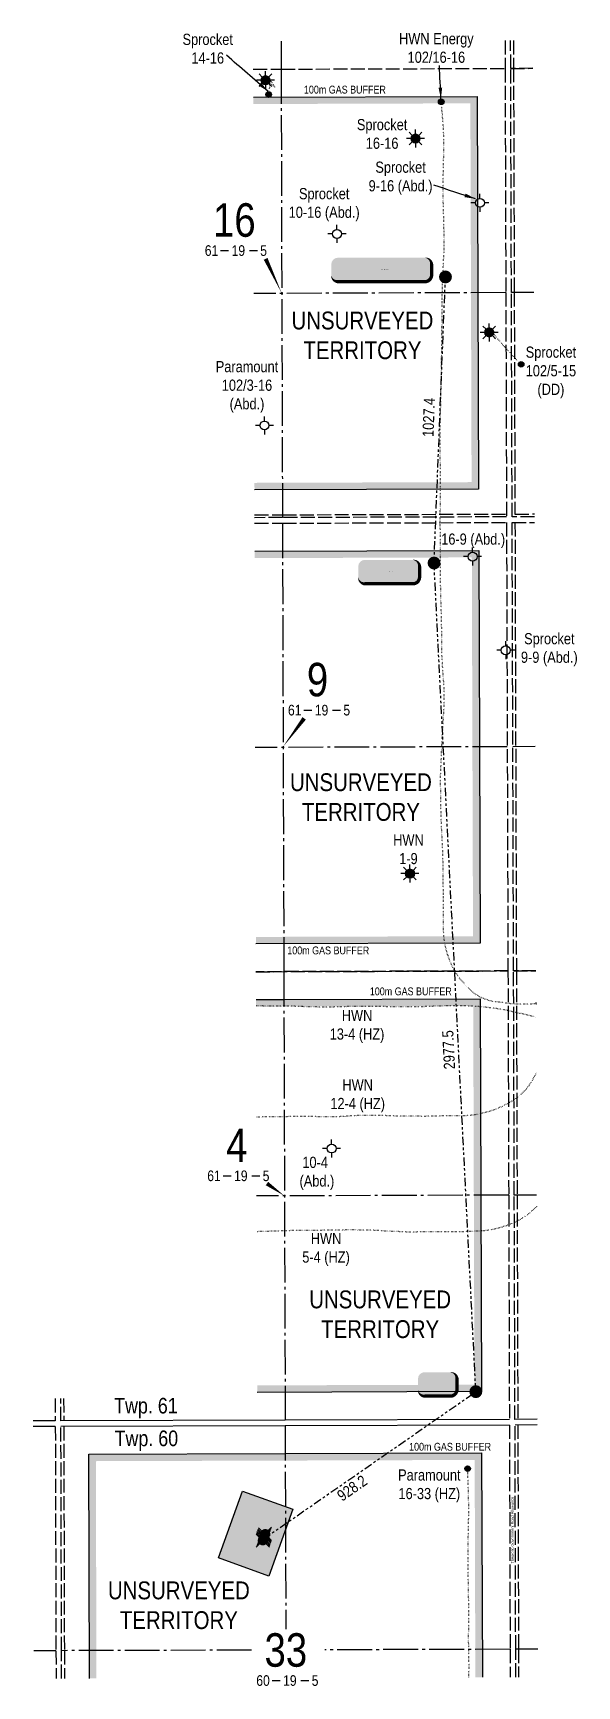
# Model space of a CAD drawing. Extents: x 498152 to 532124, y 6001603 to 6015154.
# Drawn here: x 525147 to 527098, y 6001603 to 6007532 of the extents above; entities that cross this region are included whole.
import ezdxf
from ezdxf.enums import TextEntityAlignment as Align

# ---------------------------------------------------------------- set-up
doc = ezdxf.new("R2018")
doc.units = 0
doc.header["$LTSCALE"] = 5
doc.header["$PDSIZE"] = 0.5
for name, pattern in [('foc-DOT', [1, 0.2, -0.8]), ('foc-DRILLPATH', [14.75, 6, -1.75, 1.75, -1.75, 1.75, -1.75]), ('foc-QUARTERLINE', [33, 25, -3, 2, -3]), ('foc-UNSURVEYED', [12.5, 10, -2.5])]:
    doc.linetypes.add(name, pattern=pattern)
for name, color, linetype in [('10', 1, 'Continuous'), ('9', 3, 'Continuous'), ('ABADATA-DRILL', 8, 'foc-DOT'), ('ABADATA-DRILL-T', 8, 'Continuous'), ('AS-TARGET-GAS', 182, 'Continuous'), ('AS-TARGET-GAS-H', 181, 'Continuous'), ('CG-NOTES', 7, 'Continuous'), ('D-TXT', 6, 'Continuous'), ('DRILL-T', 8, 'Continuous'), ('L-BD', 7, 'Continuous'), ('L-BD1', 253, 'Continuous'), ('L-MON', 1, 'Continuous'), ('L-ROAD-T', 7, 'Continuous'), ('L-SEC', 7, 'Continuous'), ('L-SECLBL', 7, 'Continuous'), ('L-SECQ', 8, 'foc-QUARTERLINE'), ('L-UNS-T', 3, 'Continuous'), ('L-USEC', 7, 'foc-UNSURVEYED'), ('locations_e80bf27b-a3a9-4', 7, 'Continuous'), ('P-PDRILLPATH', 12, 'foc-DRILLPATH'), ('P-PROPOSED', 10, 'Continuous'), ('P-PROPOSED-H', 21, 'Continuous')]:
    doc.layers.add(name, color=color, linetype=linetype)
doc.styles.add('80CG', font='ARIALN.TTF', dxfattribs={"height": 10})
doc.styles.add('80L', font='ARIALN.TTF', dxfattribs={"height": 10})
doc.styles.add('SIMPLEX', font='ARIALN.TTF')
doc.styles.get("Standard").update_dxf_attribs({"font": 'ARIALN.TTF'})
doc.dimstyles.new('Compass 5 000', dxfattribs={"dimscale": 5, "dimtxt": 9, "dimasz": 2, "dimexe": 0.2, "dimexo": 0.0625, "dimgap": 0.5, "dimtad": 0, "dimtih": 1, "dimtoh": 1, "dimzin": 0, "dimdsep": 46, "dimtxsty": '80CG', "dimcen": 0.1, "dimse1": 1, "dimse2": 1, "dimclrd": 256, "dimclrt": 256, "dimaunit": 1, "dimadec": 4, "dimazin": 0, "dimtfac": 0.06, "dimtofl": 0, "dimtmove": 0, "dimatfit": 1, "dimfxl": 0.2, "dimtolj": 1, "dimtzin": 0, "dimlwd": -1, "dimarcsym": 0})

# ---------------------------------------------------------------- blocks, each defined once
blk = doc.blocks.new('L-SECLBL')
at = {"layer": '9', "color": 7}
for p, q in [((-5.1, -27.8), (-12.3, -27.8)), ((20.7, -27.8), (13.5, -27.8))]:
    blk.add_line(p, q, dxfattribs=at)
at = {"layer": '10', "color": 2, "style": 'SIMPLEX'}
blk.add_attdef('SEC', text='', height=30, dxfattribs=at).set_placement((0, 0), align=Align.MIDDLE)
at = {"layer": '10', "color": 5, "style": '80L'}
blk.add_attdef('TWP', text='', height=9.5, dxfattribs=at).set_placement((-14.4, -27.4), align=Align.MIDDLE_RIGHT)
blk.add_attdef('RGE', text='', height=9.5, dxfattribs=at).set_placement((3.6, -27.4), align=Align.MIDDLE_CENTER)
blk.add_attdef('MER', text='', height=9.5, dxfattribs=at).set_placement((23.2, -27.4), align=Align.MIDDLE_LEFT)
blk = doc.blocks.new('LABEL_ROAD_THEORETIC')
at = {"layer": 'L-ROAD-T', "style": '80L'}
blk.add_text('Theoretic Government Road Allowance', height=10, dxfattribs=at).set_placement((0, 0), align=Align.MIDDLE_CENTER)
blk = doc.blocks.new('GAS')
h = blk.add_hatch(color=255)
h.dxf.hatch_style = 1
edge = h.paths.add_edge_path()
edge.add_arc((0, 0), 0.9, 0, 360)
for p, q in [((-0.81, 0), (-1.62, 0)), ((-0.57, 0.57), (-1.14, 1.14)), ((0, 0.81), (0, 1.62)), ((0.57, 0.57), (1.14, 1.14)), ((1.62, 0), (0.81, 0)), ((-0.57, -0.57), (-1.14, -1.14)), ((0, -0.81), (0, -1.62)), ((1.14, -1.14), (0.57, -0.57))]:
    blk.add_line(p, q)
blk.add_circle((0, 0), 0.8)
blk = doc.blocks.new('plbh')
at = {"layer": 'L-MON'}
h = blk.add_hatch(color=255, dxfattribs=at)
h.dxf.hatch_style = 1
edge = h.paths.add_edge_path()
edge.add_arc((0, 0), 1.16, 0, 360)
h = blk.add_hatch(color=256, dxfattribs=at)
h.dxf.hatch_style = 1
h.paths.add_polyline_path([(-0.96, 0, 1), (0.96, 0, 1)])
h.paths.add_polyline_path([(0.91, 0, -1), (-0.91, 0, -1)], flags=16)
h.paths.add_polyline_path([(0.45, 0, -1), (-0.45, 0, -1)], flags=0)
h = blk.add_hatch(color=256, dxfattribs=at)
h.dxf.hatch_style = 1
h.paths.add_polyline_path([(-0.45, 0, 1), (0.45, 0, 1)])
h.paths.add_polyline_path([(0.4, 0, -1), (-0.4, 0, -1)], flags=16)
at = {"layer": 'L-MON', "color": 240}
for radius in [0.96, 0.91, 0.45, 0.4]:
    blk.add_circle((0, 0), radius, dxfattribs=at)
blk = doc.blocks.new('BH-Existing')
at = {"layer": 'ABADATA-DRILL-T'}
h = blk.add_hatch(color=256, dxfattribs=at)
h.dxf.hatch_style = 1
edge = h.paths.add_edge_path()
edge.add_arc((0, 0), 0.5, 0, 360)
blk.add_circle((0, 0), 0.5, dxfattribs=at)
blk = doc.blocks.new('GABD')
for p, q in [((-0.81, 0), (-1.62, 0)), ((0, 0.81), (0, 1.62)), ((1.62, 0), (0.81, 0)), ((0, -0.81), (0, -1.62))]:
    blk.add_line(p, q)
blk.add_circle((0, 0), 0.8)
blk = doc.blocks.new('*U60')
h = blk.add_hatch(color=255)
edge = h.paths.add_edge_path()
edge.add_line((-11.5, -11.5), (11.5, -11.5))
edge.add_arc((11.5, -5.5), 6, 270, 360)
edge.add_line((17.5, -5.5), (17.5, 4))
edge.add_arc((11.5, 4), 6, 0, 90)
edge.add_line((11.5, 10), (-11.5, 10))
edge.add_arc((-11.5, 4), 6, 90, 180)
edge.add_line((-17.5, 4), (-17.5, -5.5))
edge.add_arc((-11.5, -5.5), 6, 180, 270)
at = {"color": 14, "flags": 128}
blk.add_lwpolyline([(-11.5, -11.5, 3, 3, 0), (11.5, -11.5, 3, 3, 0.414214), (17.5, -5.5, 3, 3, 0), (17.5, 4, 3, 0, 0.414214), (11.5, 10, 0, 0, 0), (-11.5, 10, 0, 0, 0.414214), (-17.5, 4, 0, 0, 0), (-17.5, -5.5, 0, 3, 0.414214)], format="xyseb", close=True, dxfattribs=at)
at = {"color": 14, "lineweight": 30, "flags": 104}
blk.add_attdef('ENTER_TEXT', text='', height=10, dxfattribs=at).set_placement((0, 0), align=Align.MIDDLE_CENTER)
blk = doc.blocks.new('*U61')
h = blk.add_hatch(color=255)
edge = h.paths.add_edge_path()
edge.add_line((-21.5, -11.5), (21.5, -11.5))
edge.add_arc((21.5, -5.5), 6, 270, 360)
edge.add_line((27.5, -5.5), (27.5, 4))
edge.add_arc((21.5, 4), 6, 0, 90)
edge.add_line((21.5, 10), (-21.5, 10))
edge.add_arc((-21.5, 4), 6, 90, 180)
edge.add_line((-27.5, 4), (-27.5, -5.5))
edge.add_arc((-21.5, -5.5), 6, 180, 270)
at = {"color": 14, "flags": 128}
blk.add_lwpolyline([(-21.5, -11.5, 3, 3, 0), (21.5, -11.5, 3, 3, 0.414214), (27.5, -5.5, 3, 3, 0), (27.5, 4, 3, 0, 0.414214), (21.5, 10, 0, 0, 0), (-21.5, 10, 0, 0, 0.414214), (-27.5, 4, 0, 0, 0), (-27.5, -5.5, 0, 3, 0.414214)], format="xyseb", close=True, dxfattribs=at)
at = {"color": 14, "lineweight": 30, "flags": 104}
blk.add_attdef('ENTER_TEXT', text='', height=10, dxfattribs=at).set_placement((0, 0), align=Align.MIDDLE_CENTER)
blk = doc.blocks.new('*U64')
h = blk.add_hatch(color=255)
edge = h.paths.add_edge_path()
edge.add_line((-39, -11.5), (39, -11.5))
edge.add_arc((39, -5.5), 6, 270, 360)
edge.add_line((45, -5.5), (45, 4))
edge.add_arc((39, 4), 6, 0, 90)
edge.add_line((39, 10), (-39, 10))
edge.add_arc((-39, 4), 6, 90, 180)
edge.add_line((-45, 4), (-45, -5.5))
edge.add_arc((-39, -5.5), 6, 180, 270)
at = {"color": 14, "flags": 128}
blk.add_lwpolyline([(-39, -11.5, 3, 3, 0), (39, -11.5, 3, 3, 0.414214), (45, -5.5, 3, 3, 0), (45, 4, 3, 0, 0.414214), (39, 10, 0, 0, 0), (-39, 10, 0, 0, 0.414214), (-45, 4, 0, 0, 0), (-45, -5.5, 0, 3, 0.414214)], format="xyseb", close=True, dxfattribs=at)
at = {"color": 14, "lineweight": 30, "flags": 104}
blk.add_attdef('ENTER_TEXT', text='', height=10, dxfattribs=at).set_placement((0, 0), align=Align.MIDDLE_CENTER)
blk = doc.blocks.new('WC')
at = {"layer": 'L-MON'}
h = blk.add_hatch(color=255, dxfattribs=at)
h.dxf.hatch_style = 1
edge = h.paths.add_edge_path()
edge.add_arc((0, 0), 0.9, 0, 360)
at = {"layer": 'L-MON', "color": 240, "flags": 128}
for points in [[(-0.62, 0.5), (-1.23, 1.12)], [(0.52, 0.61), (1.13, 1.21)], [(-1.18, -1.18), (-0.56, -0.57)], [(1.16, -1.18), (0.56, -0.57)]]:
    blk.add_lwpolyline(points, dxfattribs=at)
at = {"layer": 'L-MON', "color": 240}
for radius in [0.8, 0.373]:
    blk.add_circle((0, 0), radius, dxfattribs=at)

msp = doc.modelspace()

# ---------------------------------------------------------------- hatches: boundary and pattern name
at = {"layer": 'AS-TARGET-GAS-H'}
h = msp.add_hatch(color=256, dxfattribs=at)
h.dxf.hatch_style = 1
h.paths.add_polyline_path([(525936.941, 6007277.103), (526715.354, 6007279.567), (526719.656, 6005920.952), (525941.002, 6005918.487), (525941.077, 6005893.501), (526744.721, 6005896.045), (526740.261, 6007304.632), (525936.867, 6007302.089)])
h = msp.add_hatch(color=256, dxfattribs=at)
h.dxf.hatch_style = 1
h.paths.add_polyline_path([(525941.809, 6005648.519), (526720.51, 6005650.985), (526724.811, 6004292.369), (525945.87, 6004289.903), (525945.944, 6004264.917), (526749.877, 6004267.462), (526745.417, 6005676.05), (525941.734, 6005673.506)])
h = msp.add_hatch(color=256, dxfattribs=at)
h.dxf.hatch_style = 1
h.paths.add_polyline_path([(525946.616, 6004040.042), (526725.602, 6004042.508), (526729.904, 6002683.893), (525950.677, 6002681.426), (525950.752, 6002656.44), (526754.969, 6002658.986), (526750.509, 6004067.573), (525946.542, 6004065.028)])
h = msp.add_hatch(color=256, dxfattribs=at)
h.dxf.hatch_style = 1
h.paths.add_polyline_path([(526733.225, 6001634.674), (526758.211, 6001634.753), (526755.665, 6002438.991), (526051.371, 6002436.761), (525347.042, 6002434.531), (525349.304, 6001630.292), (525374.29, 6001630.371), (525372.099, 6002409.624), (526051.451, 6002411.775), (526730.758, 6002413.926)])
at = {"layer": 'P-PROPOSED-H'}
h = msp.add_hatch(color=256, dxfattribs=at)
h.dxf.hatch_style = 1
h.paths.add_polyline_path([(525898.283, 6002302.525), (526078.654, 6002237.561), (525992.281, 6001997.723), (525811.91, 6002062.687)])

# ---------------------------------------------------------------- linework, layer by layer
at = {"layer": 'ABADATA-DRILL', "flags": 128}
for points in [[(525980.371, 6007362.452), (525980.371, 6007362.452), (525980.411, 6007362.442), (525980.722, 6007362.303), (525981.162, 6007361.994), (525981.884, 6007361.467), (525982.585, 6007361.029), (525983.076, 6007360.66), (525983.678, 6007360.112), (525984.43, 6007359.434), (525986.074, 6007358.009), (525988.42, 6007356.116), (525990.284, 6007354.672), (525993.842, 6007352.212), (525999.252, 6007348.908), (526003.338, 6007346.58), (526004.851, 6007345.745), (526005.492, 6007345.367), (526006.655, 6007344.54), (526007.617, 6007343.693), (526008.389, 6007342.895), (526008.981, 6007342.227), (526009.935, 6007341.16), (526010.687, 6007340.442), (526011.378, 6007339.914), (526012.06, 6007339.416), (526012.631, 6007338.968), (526012.902, 6007338.599), (526012.923, 6007338.299), (526012.834, 6007338.189), (526012.783, 6007338.268), (526012.803, 6007338.479), (526012.872, 6007338.759), (526013.111, 6007339.139), (526013.2, 6007339.21), (526013.21, 6007339.23), (526013.15, 6007339.41), (526012.898, 6007339.949), (526012.355, 6007341.037), (526011.611, 6007342.405), (526011.06, 6007342.873), (526010.218, 6007343.431), (526009.385, 6007344.368), (526008.551, 6007345.776), (526007.958, 6007346.574), (526007.288, 6007346.872), (526006.808, 6007346.881), (526006.487, 6007346.95), (526006.576, 6007347.46), (526006.744, 6007348.111), (526006.771, 6007348.981), (526006.528, 6007350.06), (526005.793, 6007351.918), (526004.556, 6007354.114), (526002.998, 6007356.649), (526002.164, 6007358.057), (526001.662, 6007358.846), (526001.44, 6007359.395), (526001.368, 6007360.195), (526001.407, 6007360.545), (526001.436, 6007360.975), (526001.405, 6007361.055), (526001.165, 6007361.084), (526000.925, 6007361.023), (526000.186, 6007360.861), (525999.726, 6007360.77), (525999.247, 6007360.638), (525998.787, 6007360.437), (525998.378, 6007360.156), (525998.019, 6007359.735), (525997.741, 6007359.174), (525997.543, 6007358.473), (525997.375, 6007357.693), (525997.218, 6007356.852), (525996.895, 6007354.471), (525996.789, 6007353.061), (525996.643, 6007351.721), (525996.328, 6007350.21), (525995.963, 6007348.579), (525995.618, 6007346.807), (525995.136, 6007344.076), (525994.892, 6007342.175), (525994.737, 6007340.355), (525994.642, 6007338.735), (525994.439, 6007336.164), (525993.857, 6007333.572), (525993.352, 6007331.991), (525993.106, 6007330.63), (525993.108, 6007330.05), (525993.171, 6007328.92), (525993.215, 6007327.7), (525993.168, 6007326.43), (525993.092, 6007325.18), (525993.006, 6007323.969), (525992.899, 6007322.829), (525992.833, 6007321.709), (525992.756, 6007320.639), (525992.717, 6007320.149), (525992.689, 6007319.669), (525992.65, 6007319.168), (525992.622, 6007318.598), (525992.614, 6007317.988), (525992.587, 6007316.708), (525992.561, 6007315.528), (525992.554, 6007314.518), (525992.566, 6007313.698), (525992.529, 6007312.778), (525992.461, 6007312.148), (525992.243, 6007311.577), (525991.734, 6007311.086)], [(526953.187, 6004048.382), (526953.187, 6004048.382), (526953.187, 6004048.382), (526953.127, 6004048.431), (526953.076, 6004048.541), (526953.026, 6004048.661), (526952.966, 6004048.811), (526952.915, 6004048.981), (526952.804, 6004049.18), (526952.644, 6004049.42), (526952.493, 6004049.699), (526952.322, 6004050.019), (526952.121, 6004050.348), (526951.9, 6004050.698), (526951.698, 6004051.087), (526951.507, 6004051.496), (526951.306, 6004051.926), (526951.074, 6004052.395), (526950.843, 6004052.774), (526950.732, 6004053.004), (526950.672, 6004053.154), (526950.561, 6004053.293), (526950.531, 6004053.353), (526950.42, 6004053.623), (526950.36, 6004053.783), (526950.269, 6004054.042), (526950.158, 6004054.282), (526950.048, 6004054.402), (526949.978, 6004054.361), (526949.908, 6004054.281), (526949.669, 6004054.11), (526949.23, 6004053.819), (526949.04, 6004053.688), (526949.31, 6004053.799), (526949.719, 6004053.921), (526950.099, 6004053.972), (526950.539, 6004054.013), (526951.079, 6004054.125), (526951.678, 6004054.317), (526952.177, 6004054.538), (526952.487, 6004054.699), (526952.707, 6004054.73), (526952.957, 6004054.701), (526953.217, 6004054.702), (526953.497, 6004054.653), (526953.747, 6004054.493), (526953.868, 6004054.364), (526953.868, 6004054.294), (526953.839, 6004054.154), (526953.819, 6004053.914), (526953.77, 6004053.684), (526953.641, 6004053.433), (526953.402, 6004053.152), (526953.103, 6004052.881), (526952.764, 6004052.52), (526952.445, 6004052.129), (526952.206, 6004051.809), (526952.017, 6004051.598), (526951.897, 6004051.508), (526951.857, 6004051.437), (526951.807, 6004051.357), (526951.738, 6004051.287), (526951.698, 6004051.177), (526951.739, 6004050.937), (526951.8, 6004050.657), (526951.861, 6004050.407), (526951.921, 6004050.198), (526951.991, 6004050.118), (526951.952, 6004050.028), (526951.632, 6004049.877), (526950.933, 6004049.674), (526949.873, 6004049.521), (526948.533, 6004049.497), (526946.943, 6004049.572), (526945.113, 6004049.686), (526943.133, 6004049.77), (526940.963, 6004049.703), (526938.583, 6004049.485), (526935.874, 6004049.226), (526932.905, 6004048.907), (526929.706, 6004048.607), (526926.206, 6004048.506), (526922.276, 6004048.623), (526918.015, 6004048.88), (526913.705, 6004049.056), (526909.445, 6004049.022), (526905.245, 6004048.839), (526900.886, 6004048.625), (526896.227, 6004048.39), (526891.217, 6004048.194), (526885.827, 6004048.157), (526880.137, 6004048.279), (526874.186, 6004048.68), (526862.132, 6004049.871), (526849.357, 6004051.431), (526842.814, 6004052.33), (526836.19, 6004053.369), (526829.376, 6004054.597), (526822.393, 6004055.655), (526815.471, 6004056.393), (526808.389, 6004057.06), (526801.006, 6004057.967), (526793.671, 6004059.333), (526786.195, 6004061.119), (526778.699, 6004063.216), (526771.361, 6004065.522), (526764.203, 6004068.049), (526757.254, 6004070.877), (526750.204, 6004074.135), (526743.392, 6004077.833), (526736.718, 6004082.112), (526730.233, 6004086.861), (526724.027, 6004091.951), (526718.17, 6004097.263), (526712.593, 6004102.675), (526707.115, 6004108.308), (526701.747, 6004113.951), (526696.358, 6004119.653), (526690.91, 6004125.486), (526685.331, 6004131.528), (526679.81, 6004137.841), (526674.499, 6004144.564), (526669.406, 6004151.668), (526664.753, 6004158.983), (526660.339, 6004166.489), (526656.005, 6004174.105), (526651.86, 6004181.792), (526648.025, 6004189.64), (526644.489, 6004197.708), (526641.223, 6004205.968), (526638.116, 6004214.388), (526635.139, 6004222.919), (526632.322, 6004231.53), (526629.694, 6004240.212), (526627.346, 6004249.084), (526626.129, 6004254.27), (526625.307, 6004258.098), (526623.578, 6004267.232), (526622.139, 6004276.368), (526620.999, 6004285.654), (526620.169, 6004295.011), (526619.589, 6004304.45), (526619.189, 6004313.988), (526618.959, 6004323.458), (526618.858, 6004333.087), (526618.837, 6004342.717), (526618.835, 6004358.998), (526618.836, 6004361.838), (526618.785, 6004381.077), (526618.714, 6004400.287), (526618.612, 6004419.467), (526618.511, 6004438.667), (526618.37, 6004458.017), (526618.188, 6004477.246), (526618.037, 6004496.386), (526617.876, 6004515.695), (526617.604, 6004534.954), (526617.304, 6004554.004), (526616.933, 6004573.043), (526616.332, 6004592.301), (526615.56, 6004611.558), (526614.679, 6004630.686), (526613.698, 6004649.923), (526612.686, 6004669.189), (526611.665, 6004688.316), (526610.864, 6004707.444), (526610.273, 6004726.602), (526609.892, 6004745.741), (526609.761, 6004764.881), (526609.64, 6004784.03), (526609.359, 6004803.22), (526608.858, 6004822.408), (526608.407, 6004841.577), (526608.396, 6004860.777), (526608.944, 6004880.149), (526609.743, 6004899.221), (526610.652, 6004918.554), (526611.52, 6004937.867), (526612.309, 6004957.01), (526612.958, 6004976.262), (526613.727, 6004995.435), (526614.855, 6005014.658), (526616.154, 6005033.912), (526617.472, 6005053.227), (526618.691, 6005072.311), (526619.76, 6005091.464), (526620.939, 6005110.758), (526621.727, 6005130.071), (526621.787, 6005149.171), (526621.476, 6005168.2), (526620.695, 6005187.378), (526619.494, 6005206.574), (526617.992, 6005225.799), (526616.611, 6005244.975), (526615.44, 6005264.121), (526614.169, 6005283.287), (526613.228, 6005302.384), (526612.887, 6005321.633), (526612.846, 6005340.843), (526612.794, 6005360.023), (526612.623, 6005379.223), (526612.422, 6005398.402), (526612.051, 6005417.551), (526611.59, 6005436.72), (526611.158, 6005456.079), (526610.677, 6005475.237), (526609.945, 6005494.585), (526609.314, 6005513.913), (526608.953, 6005533.132), (526608.712, 6005552.281), (526608.57, 6005571.501), (526608.519, 6005590.801), (526608.588, 6005609.921), (526608.677, 6005629.132), (526608.706, 6005648.062), (526608.696, 6005666.972), (526608.695, 6005686.102), (526608.704, 6005705.212), (526608.423, 6005724.291), (526607.812, 6005743.439), (526607.182, 6005762.338), (526606.941, 6005781.337), (526607.15, 6005800.558), (526607.489, 6005819.639), (526607.769, 6005838.5), (526607.908, 6005857.61), (526608.138, 6005876.461), (526608.377, 6005895.692), (526608.447, 6005914.552), (526608.366, 6005933.542), (526608.165, 6005952.872), (526607.925, 6005971.721), (526607.614, 6005990.88), (526607.213, 6006009.779), (526607.012, 6006028.878), (526607.083, 6006047.629), (526607.142, 6006066.729), (526607.122, 6006085.599), (526607.13, 6006104.779), (526607.36, 6006123.71), (526607.74, 6006142.731), (526608.158, 6006161.893), (526608.549, 6006180.704), (526609.038, 6006199.786), (526609.497, 6006218.857), (526609.707, 6006237.588), (526610.037, 6006256.379), (526610.596, 6006275.481), (526611.166, 6006294.573), (526611.624, 6006313.924), (526611.893, 6006332.895), (526612.102, 6006352.026), (526612.292, 6006371.057), (526612.532, 6006389.918), (526612.821, 6006409.089), (526613.059, 6006428.29), (526613.218, 6006447.59), (526613.407, 6006466.821), (526613.575, 6006486.111), (526613.614, 6006505.382), (526613.702, 6006524.682), (526613.871, 6006543.863), (526614.019, 6006563.203), (526614.318, 6006582.364), (526614.867, 6006601.556), (526615.396, 6006620.678), (526615.965, 6006639.74), (526616.644, 6006658.892), (526617.373, 6006678.145), (526618.192, 6006697.327), (526619.211, 6006716.511), (526620.38, 6006735.635), (526621.119, 6006754.717), (526621.278, 6006773.787), (526621.237, 6006793.117), (526621.055, 6006812.357), (526620.664, 6006831.546), (526620.173, 6006850.734), (526619.712, 6006869.953), (526619.181, 6006889.092), (526618.59, 6006908.15), (526618.189, 6006927.289), (526617.988, 6006946.438), (526617.787, 6006965.677), (526617.815, 6006984.858), (526618.054, 6007004.088), (526618.273, 6007023.209), (526618.632, 6007042.47), (526619.121, 6007061.672), (526619.529, 6007080.904), (526619.818, 6007100.025), (526620.107, 6007119.216), (526620.246, 6007138.456), (526619.914, 6007157.695), (526619.263, 6007176.833), (526618.232, 6007196.12), (526616.77, 6007215.465), (526615.15, 6007234.48), (526613.449, 6007253.615), (526611.87, 6007272.05), (526610.769, 6007284.997)], [(526782.646, 6006457.979), (526782.646, 6006457.979), (526782.686, 6006457.989), (526782.905, 6006458.13), (526783.085, 6006458.33), (526783.234, 6006458.431), (526783.454, 6006458.501), (526783.694, 6006458.612), (526783.784, 6006458.683), (526783.814, 6006458.703), (526783.913, 6006458.803), (526783.973, 6006459.023), (526783.942, 6006459.213), (526783.932, 6006459.283), (526784.012, 6006459.183), (526784.083, 6006458.974), (526784.093, 6006458.813), (526784.093, 6006458.804), (526784.093, 6006458.864), (526784.173, 6006458.884), (526784.313, 6006458.924), (526784.403, 6006458.955), (526784.533, 6006458.975), (526784.702, 6006459.075), (526784.832, 6006459.226), (526784.971, 6006459.406), (526785.061, 6006459.437), (526785.131, 6006459.387), (526785.211, 6006459.437), (526785.331, 6006459.507), (526785.43, 6006459.708), (526785.479, 6006459.998), (526785.479, 6006460.258), (526785.508, 6006460.528), (526785.457, 6006460.878), (526785.346, 6006461.148), (526785.385, 6006461.488), (526785.383, 6006462.138), (526785.19, 6006462.907), (526784.828, 6006463.756), (526784.365, 6006464.594), (526784.063, 6006465.214), (526783.642, 6006465.592), (526783.301, 6006465.781), (526783.271, 6006465.971), (526783.33, 6006466.191), (526783.419, 6006466.371), (526783.499, 6006466.582), (526783.478, 6006466.752), (526783.458, 6006466.862), (526783.567, 6006467.242), (526783.665, 6006467.662), (526783.684, 6006467.952), (526783.693, 6006468.282), (526783.713, 6006468.542), (526783.771, 6006468.903), (526783.84, 6006469.333), (526783.85, 6006469.383), (526783.86, 6006469.393), (526783.91, 6006469.373), (526783.99, 6006469.293), (526784.141, 6006469.174), (526784.351, 6006469.004), (526784.622, 6006468.735), (526785.003, 6006468.356), (526785.445, 6006467.868), (526785.906, 6006467.299), (526786.368, 6006466.691), (526786.87, 6006466.052), (526787.473, 6006465.344), (526788.245, 6006464.457), (526789.219, 6006463.33), (526790.403, 6006462.034), (526791.738, 6006460.598), (526793.173, 6006458.982), (526794.688, 6006457.227), (526796.254, 6006455.322), (526797.8, 6006453.407), (526799.326, 6006451.522), (526800.872, 6006449.596), (526802.408, 6006447.681), (526803.974, 6006445.766), (526805.561, 6006443.831), (526808.733, 6006440.011), (526811.935, 6006436.231), (526815.167, 6006432.411), (526818.409, 6006428.592), (526821.691, 6006424.782), (526824.952, 6006421.082), (526826.548, 6006419.277), (526828.174, 6006417.452), (526829.8, 6006415.607), (526831.456, 6006413.703), (526833.142, 6006411.788), (526834.818, 6006409.893), (526836.433, 6006408.068), (526838.019, 6006406.293), (526839.595, 6006404.538), (526841.2, 6006402.763), (526842.816, 6006400.988), (526844.411, 6006399.283), (526846.037, 6006397.569), (526847.702, 6006395.784), (526849.348, 6006393.959), (526850.964, 6006392.214), (526852.539, 6006390.569), (526854.154, 6006388.934), (526855.799, 6006387.269), (526857.465, 6006385.525), (526859.15, 6006383.72), (526860.916, 6006381.845), (526862.752, 6006379.911), (526864.588, 6006378.007), (526866.394, 6006376.203), (526868.149, 6006374.558), (526869.864, 6006372.933), (526871.54, 6006371.219), (526873.165, 6006369.454), (526874.681, 6006367.769), (526876.186, 6006366.143), (526877.691, 6006364.568), (526879.155, 6006363.113), (526880.53, 6006361.707), (526881.724, 6006360.331), (526882.818, 6006358.994), (526883.883, 6006357.718), (526884.936, 6006356.521), (526885.99, 6006355.374), (526887.023, 6006354.298), (526888.007, 6006353.251), (526888.92, 6006352.254), (526889.813, 6006351.286), (526890.696, 6006350.369), (526891.558, 6006349.522), (526892.401, 6006348.724), (526893.213, 6006347.957), (526893.986, 6006347.24), (526894.718, 6006346.532), (526895.43, 6006345.824), (526896.092, 6006345.146), (526896.674, 6006344.548), (526897.597, 6006343.581)], [(526950.607, 6004002.302), (526949.749, 6004002.504), (526944.165, 6004003.796), (526938.211, 6004005.107), (526931.926, 6004006.497), (526925.381, 6004007.986), (526918.576, 6004009.584), (526911.371, 6004011.281), (526904.075, 6004012.988), (526896.53, 6004014.754), (526888.744, 6004016.529), (526880.838, 6004018.303), (526872.712, 6004020.178), (526864.626, 6004022.102), (526856.64, 6004024.076), (526848.553, 6004026.02), (526840.258, 6004027.724), (526831.803, 6004029.137), (526823.229, 6004030.439), (526814.525, 6004031.762), (526805.681, 6004033.073), (526796.657, 6004034.324), (526787.463, 6004035.515), (526778.319, 6004036.616), (526769.136, 6004037.667), (526759.803, 6004038.647), (526754.031, 6004039.168), (526750.48, 6004039.447), (526741.088, 6004040.077), (526735.387, 6004040.429), (526726.955, 6004041.002), (526717.633, 6004041.592), (526708.261, 6004042.052), (526698.9, 6004042.422), (526689.589, 6004042.732), (526680.169, 6004042.872), (526670.699, 6004042.842), (526661.319, 6004042.812), (526651.959, 6004042.762), (526642.589, 6004042.652), (526633.23, 6004042.482), (526623.901, 6004042.222), (526614.531, 6004041.982), (526605.122, 6004041.752), (526595.783, 6004041.432), (526586.474, 6004041.123), (526577.155, 6004040.773), (526567.806, 6004040.403), (526558.457, 6004040.003), (526549.058, 6004039.633), (526539.729, 6004039.283), (526530.41, 6004039.023), (526521.101, 6004038.854), (526511.711, 6004038.743), (526502.371, 6004038.804), (526493.02, 6004039.004), (526483.659, 6004039.224), (526474.439, 6004039.364), (526465.088, 6004039.484), (526455.708, 6004039.514), (526446.358, 6004039.484), (526436.938, 6004039.504), (526427.588, 6004039.595), (526418.148, 6004039.674), (526408.777, 6004039.764), (526399.407, 6004039.844), (526390.036, 6004039.954), (526380.656, 6004040.154), (526371.345, 6004040.385), (526361.884, 6004040.614), (526352.534, 6004040.814), (526343.003, 6004040.844), (526333.544, 6004040.734), (526324.174, 6004040.644), (526314.904, 6004040.524), (526305.605, 6004040.354), (526295.975, 6004040.174), (526286.376, 6004040.023), (526276.866, 6004039.913), (526267.177, 6004039.702), (526257.427, 6004039.43), (526247.948, 6004039.2), (526238.439, 6004038.94), (526228.92, 6004038.619), (526219.341, 6004038.349), (526209.631, 6004038.168), (526200.111, 6004038.107), (526190.601, 6004038.157), (526180.951, 6004038.246), (526171.28, 6004038.395), (526161.78, 6004038.615), (526152.259, 6004038.874), (526142.738, 6004039.084), (526133.207, 6004039.253), (526123.597, 6004039.483), (526113.986, 6004039.742), (526104.415, 6004040.061), (526094.883, 6004040.551), (526085.361, 6004041.08), (526075.8, 6004041.4), (526066.17, 6004041.519), (526056.68, 6004041.569), (526047.169, 6004041.618), (526037.679, 6004041.648), (526028.089, 6004041.617), (526018.61, 6004041.557), (526009.019, 6004041.606), (525999.539, 6004041.776), (525990.048, 6004041.886), (525980.398, 6004041.995), (525970.897, 6004042.164), (525961.387, 6004042.334), (525951.866, 6004042.533), (525945.993, 6004042.678)], [(526950.607, 6004002.302), (526949.749, 6004002.504), (526944.165, 6004003.796), (526938.211, 6004005.107), (526931.926, 6004006.497), (526925.381, 6004007.986), (526918.576, 6004009.584), (526911.371, 6004011.281), (526904.075, 6004012.988), (526896.53, 6004014.754), (526888.744, 6004016.529), (526880.838, 6004018.303), (526872.712, 6004020.178), (526864.626, 6004022.102), (526856.64, 6004024.076), (526848.553, 6004026.02), (526840.258, 6004027.724), (526831.803, 6004029.137), (526823.229, 6004030.439), (526814.525, 6004031.762), (526805.681, 6004033.073), (526796.657, 6004034.324), (526787.463, 6004035.515), (526778.319, 6004036.616), (526769.136, 6004037.667), (526759.803, 6004038.647), (526754.031, 6004039.168), (526750.48, 6004039.447), (526741.088, 6004040.077), (526735.387, 6004040.429), (526726.955, 6004041.002), (526717.633, 6004041.592), (526708.261, 6004042.052), (526698.9, 6004042.422), (526689.589, 6004042.732), (526680.169, 6004042.872), (526670.699, 6004042.842), (526661.319, 6004042.812), (526651.959, 6004042.762), (526642.589, 6004042.652), (526633.23, 6004042.482), (526623.901, 6004042.222), (526614.531, 6004041.982), (526605.122, 6004041.752), (526595.783, 6004041.432), (526586.474, 6004041.123), (526577.155, 6004040.773), (526567.806, 6004040.403), (526558.457, 6004040.003), (526549.058, 6004039.633), (526539.729, 6004039.283), (526530.41, 6004039.023), (526521.101, 6004038.854), (526511.711, 6004038.743), (526502.371, 6004038.804), (526493.02, 6004039.004), (526483.659, 6004039.224), (526474.439, 6004039.364), (526465.088, 6004039.484), (526455.708, 6004039.514), (526446.358, 6004039.484), (526436.938, 6004039.504), (526427.588, 6004039.595), (526418.148, 6004039.674), (526408.777, 6004039.764), (526399.407, 6004039.844), (526390.036, 6004039.954), (526380.656, 6004040.154), (526371.345, 6004040.385), (526361.884, 6004040.614), (526352.534, 6004040.814), (526343.003, 6004040.844), (526333.544, 6004040.734), (526324.174, 6004040.644), (526314.904, 6004040.524), (526305.605, 6004040.354), (526295.975, 6004040.174), (526286.376, 6004040.023), (526276.866, 6004039.913), (526267.177, 6004039.702), (526257.427, 6004039.43), (526247.948, 6004039.2), (526238.439, 6004038.94), (526228.92, 6004038.619), (526219.341, 6004038.349), (526209.631, 6004038.168), (526200.111, 6004038.107), (526190.601, 6004038.157), (526180.951, 6004038.246), (526171.28, 6004038.395), (526161.78, 6004038.615), (526152.259, 6004038.874), (526142.738, 6004039.084), (526133.207, 6004039.253), (526123.597, 6004039.483), (526113.986, 6004039.742), (526104.415, 6004040.061), (526094.883, 6004040.551), (526085.361, 6004041.08), (526075.8, 6004041.4), (526066.17, 6004041.519), (526056.68, 6004041.569), (526047.169, 6004041.618), (526037.679, 6004041.648), (526028.089, 6004041.617), (526018.61, 6004041.557), (526009.019, 6004041.606), (525999.539, 6004041.776), (525990.048, 6004041.886), (525980.398, 6004041.995), (525970.897, 6004042.164), (525961.387, 6004042.334), (525951.866, 6004042.533), (525946.609, 6004042.663)], [(526951.238, 6003802.878), (526951.062, 6003802.464), (526947.695, 6003795.333), (526944.167, 6003788.242), (526940.46, 6003781.22), (526936.542, 6003774.347), (526932.383, 6003767.584), (526927.964, 6003760.92), (526923.295, 6003754.435), (526918.335, 6003748.089), (526913.085, 6003741.932), (526907.474, 6003735.964), (526901.572, 6003730.165), (526895.481, 6003724.506), (526889.238, 6003718.986), (526882.745, 6003713.635), (526875.961, 6003708.543), (526868.897, 6003703.751), (526861.541, 6003699.137), (526853.965, 6003694.713), (526846.259, 6003690.438), (526838.432, 6003686.333), (526830.504, 6003682.438), (526822.376, 6003678.752), (526814.127, 6003675.266), (526805.788, 6003671.849), (526797.328, 6003668.612), (526788.708, 6003665.625), (526779.997, 6003662.887), (526771.175, 6003660.369), (526762.272, 6003658.09), (526753.238, 6003656.041), (526745.603, 6003654.477), (526744.144, 6003654.182), (526734.99, 6003652.523), (526725.794, 6003651.074), (526716.548, 6003649.924), (526707.27, 6003649.125), (526698.342, 6003648.666), (526691.112, 6003648.453), (526681.823, 6003648.303), (526679.373, 6003648.286), (526663.073, 6003648.194), (526644.133, 6003648.143), (526625.353, 6003648.003), (526606.604, 6003647.663), (526587.826, 6003647.163), (526569.198, 6003646.574), (526550.459, 6003646.264), (526531.748, 6003646.484), (526512.927, 6003646.734), (526494.167, 6003646.754), (526475.517, 6003646.755), (526456.786, 6003647.025), (526438.053, 6003647.705), (526419.321, 6003648.505), (526400.669, 6003649.126), (526382.108, 6003649.407), (526363.437, 6003649.527), (526344.877, 6003649.588), (526326.087, 6003649.438), (526307.359, 6003648.938), (526288.622, 6003648.048), (526269.896, 6003646.748), (526251.19, 6003645.439), (526232.482, 6003644.629), (526213.733, 6003644.469), (526194.981, 6003644.789), (526176.17, 6003645.099), (526157.42, 6003645.239), (526138.689, 6003645.33), (526120.009, 6003645.42), (526101.269, 6003645.51), (526082.529, 6003645.52), (526063.789, 6003645.301), (526044.98, 6003644.85), (526026.221, 6003644.631), (526007.491, 6003644.581), (525988.772, 6003644.351), (525970.003, 6003644.081), (525951.253, 6003643.741), (525947.801, 6003643.657)], [(526952.754, 6003324.145), (526946.653, 6003317.545), (526939.855, 6003310.733), (526932.796, 6003304.23), (526925.436, 6003298.066), (526918.014, 6003292.403), (526910.002, 6003286.767), (526902.058, 6003281.621), (526893.804, 6003276.695), (526885.469, 6003272.108), (526876.843, 6003267.75), (526868.046, 6003263.652), (526859.208, 6003259.824), (526850.34, 6003256.285), (526841.2, 6003252.966), (526831.98, 6003249.966), (526822.658, 6003247.296), (526813.236, 6003244.836), (526803.783, 6003242.535), (526794.27, 6003240.435), (526784.666, 6003238.664), (526775.15, 6003237.253), (526765.484, 6003236.122), (526758.816, 6003235.511), (526745.358, 6003234.658), (526743.989, 6003234.593), (526740.849, 6003234.473), (526725.341, 6003233.823), (526706.664, 6003233.013), (526687.816, 6003232.263), (526669.028, 6003231.743), (526650.218, 6003231.562), (526631.658, 6003231.593), (526612.977, 6003231.722), (526594.196, 6003232.022), (526575.645, 6003232.343), (526556.955, 6003232.313), (526538.186, 6003231.852), (526519.438, 6003231.432), (526500.678, 6003231.262), (526482.067, 6003231.632), (526463.464, 6003232.532), (526444.681, 6003233.372), (526425.999, 6003234.002), (526407.406, 6003234.882), (526389.072, 6003236.253), (526370.417, 6003237.653), (526361.205, 6003238.094), (526351.945, 6003238.294), (526333.264, 6003238.464), (526313.813, 6003238.712), (526294.372, 6003238.939), (526275.063, 6003238.827), (526255.703, 6003238.685), (526236.163, 6003238.592), (526216.704, 6003238.34), (526197.165, 6003237.897), (526187.436, 6003237.646), (526177.727, 6003237.434), (526158.248, 6003237.062), (526138.717, 6003237.129), (526128.957, 6003237.358), (526119.166, 6003237.566), (526099.726, 6003237.474), (526090.007, 6003237.153), (526080.338, 6003236.782), (526060.92, 6003236.049), (526041.452, 6003235.477), (526021.954, 6003234.944), (526002.546, 6003234.262), (525983.038, 6003233.539), (525963.53, 6003232.976), (525949.03, 6003232.535)], [(526710.099, 6001634.6), (526710.185, 6001641.497), (526710.316, 6001651.097), (526710.416, 6001660.688), (526710.436, 6001670.278), (526710.417, 6001679.848), (526710.377, 6001689.438), (526710.268, 6001698.997), (526710.138, 6001708.587), (526709.978, 6001718.177), (526709.799, 6001727.736), (526709.589, 6001737.306), (526709.34, 6001746.905), (526709.15, 6001756.474), (526709.051, 6001766.014), (526709.041, 6001775.634), (526709.111, 6001785.244), (526709.171, 6001794.855), (526709.262, 6001804.445), (526709.392, 6001814.065), (526709.502, 6001823.656), (526709.543, 6001833.246), (526709.503, 6001842.906), (526709.453, 6001852.476), (526709.424, 6001862.046), (526709.394, 6001871.546), (526709.354, 6001881.206), (526709.335, 6001890.786), (526709.315, 6001900.345), (526709.246, 6001909.955), (526709.136, 6001919.545), (526709.036, 6001929.195), (526708.906, 6001938.794), (526708.767, 6001948.444), (526708.597, 6001958.064), (526708.407, 6001967.643), (526708.157, 6001977.302), (526707.908, 6001986.952), (526707.668, 6001996.591), (526707.478, 6002006.2), (526707.428, 6002015.79), (526707.379, 6002025.4), (526707.289, 6002034.99), (526707.13, 6002044.529), (526707.01, 6002054.139), (526707, 6002063.739), (526707.061, 6002073.309), (526707.131, 6002082.94), (526707.201, 6002092.52), (526707.282, 6002102.08), (526707.422, 6002111.681), (526707.622, 6002121.271), (526707.813, 6002130.882), (526707.983, 6002140.352), (526708.184, 6002149.933), (526708.394, 6002159.524), (526708.595, 6002169.044), (526708.805, 6002178.695), (526708.955, 6002188.236), (526709.095, 6002197.906), (526709.236, 6002207.467), (526709.326, 6002217.077), (526709.357, 6002226.657), (526709.337, 6002236.267), (526709.317, 6002245.877), (526709.267, 6002255.487), (526709.138, 6002265.047), (526708.928, 6002274.566), (526708.709, 6002284.185), (526708.479, 6002293.755), (526708.219, 6002303.344), (526707.95, 6002312.933), (526707.65, 6002322.492), (526707.321, 6002332.091), (526706.971, 6002341.66), (526706.641, 6002351.269), (526706.322, 6002360.848), (526706.103, 6002366.758), (526705.494, 6002382.746)]]:
    msp.add_lwpolyline(points, dxfattribs=at)
at = {"layer": 'AS-TARGET-GAS', "flags": 128}
for points in [[(525936.867, 6007302.089), (526740.261, 6007304.632), (526744.721, 6005896.045), (525941.077, 6005893.501)], [(525941.734, 6005673.506), (526745.417, 6005676.05), (526749.877, 6004267.462), (525945.944, 6004264.917)], [(525946.542, 6004065.028), (526046.504, 6004065.345), (526750.509, 6004067.573), (526752.739, 6003363.28), (526754.969, 6002658.986), (525950.752, 6002656.44)], [(525349.304, 6001630.292), (525347.042, 6002434.531), (526051.371, 6002436.761), (526755.665, 6002438.991), (526758.211, 6001634.753)]]:
    msp.add_lwpolyline(points, dxfattribs=at)
at = {"layer": 'L-SEC'}
for p, q in [((525226.654, 6002554.202), (525146.816, 6002553.949)), ((525226.711, 6002534.096), (525146.872, 6002533.843)), ((526050.995, 6002556.812), (525246.76, 6002554.266)), ((526051.055, 6002536.706), (525246.817, 6002534.16)), ((526855.23, 6002559.358), (526050.995, 6002556.812)), ((526855.293, 6002539.252), (526051.055, 6002536.706)), ((526955.174, 6002559.674), (526875.336, 6002559.421)), ((526955.238, 6002539.568), (526875.399, 6002539.315))]:
    msp.add_line(p, q, dxfattribs=at)
at = {"layer": 'L-SECLBL', "flags": 128}
for points in [[(526038.916, 6006598.111, 0, 14.992, 0), (525980.955, 6006721.894, 0, 0, 0)], [(526042.609, 6004970.766, 0, 14.992, 0), (526119.282, 6005073.737, 0, 0, 0)], [(526048.591, 6003361.05, 0, 14.992, 0), (525985.777, 6003405.377, 0, 0, 0)]]:
    msp.add_lwpolyline(points, format="xyseb", dxfattribs=at)
at = {"layer": 'L-SECQ'}
for p, q in [((526036.214, 6007502.294), (526036.512, 6007402.35)), ((526036.512, 6007402.35), (526041.32, 6005793.872)), ((526842.436, 6006600.655), (525938.972, 6006597.795)), ((526942.38, 6006600.971), (526862.542, 6006600.719)), ((526041.38, 6005773.766), (526046.187, 6004165.289)), ((526847.591, 6004972.073), (525943.839, 6004969.211)), ((526947.536, 6004972.389), (526867.697, 6004972.136)), ((526046.187, 6004165.289), (526050.995, 6002556.812)), ((526852.684, 6003363.596), (525948.647, 6003360.734)), ((526952.628, 6003363.912), (526872.79, 6003363.66)), ((526051.055, 6002536.706), (526053.235, 6001807.282)), ((526857.839, 6001735.014), (526192.987, 6001732.909)), ((526957.784, 6001735.33), (526877.945, 6001735.077)), ((525228.972, 6001729.857), (525149.134, 6001729.604)), ((525930.611, 6001732.078), (525249.078, 6001729.92))]:
    msp.add_line(p, q, dxfattribs=at)
at = {"layer": 'L-USEC'}
for p, q in [((526839.573, 6007504.838), (526839.889, 6007404.893)), ((526859.995, 6007404.957), (526859.679, 6007504.901)), ((526869.736, 6007504.933), (526870.053, 6007404.989)), ((525936.568, 6007402.033), (526036.512, 6007402.35)), ((526036.512, 6007402.35), (526839.889, 6007404.893)), ((526839.889, 6007404.893), (526842.436, 6006600.655)), ((526859.995, 6007404.957), (526939.834, 6007405.21)), ((526939.834, 6007405.21), (526859.995, 6007404.957)), ((526862.542, 6006600.719), (526859.995, 6007404.957)), ((526870.053, 6007404.989), (526872.599, 6006600.751)), ((526842.436, 6006600.655), (526844.982, 6005796.417)), ((526865.088, 6005796.48), (526862.542, 6006600.719)), ((526872.599, 6006600.751), (526875.113, 6005806.57)), ((525941.345, 6005803.613), (526041.29, 6005803.93)), ((526041.32, 6005793.872), (525941.375, 6005793.556)), ((525941.435, 6005773.45), (526041.38, 6005773.766)), ((526041.29, 6005803.93), (526844.95, 6005806.474)), ((526844.982, 6005796.417), (526041.32, 6005793.872)), ((526041.38, 6005773.766), (526845.045, 6005776.311)), ((526845.045, 6005776.311), (526850.137, 6004167.834)), ((526944.926, 6005796.733), (526865.088, 6005796.48)), ((526865.151, 6005776.375), (526944.99, 6005776.627)), ((526870.243, 6004167.898), (526865.151, 6005776.375)), ((526875.113, 6005806.57), (526944.894, 6005806.79)), ((526875.209, 6005776.406), (526880.301, 6004167.93)), ((525946.243, 6004164.973), (526850.137, 6004167.834)), ((526850.137, 6004167.834), (525946.243, 6004164.973)), ((526850.137, 6004167.834), (526852.684, 6003363.596)), ((526870.243, 6004167.898), (526950.082, 6004168.151)), ((526950.082, 6004168.151), (526870.243, 6004167.898)), ((526872.79, 6003363.66), (526870.243, 6004167.898)), ((526880.301, 6004167.93), (526882.847, 6003363.692)), ((526852.684, 6003363.596), (526855.23, 6002559.358)), ((526875.336, 6002559.421), (526872.79, 6003363.66)), ((526882.847, 6003363.692), (526885.393, 6002559.453)), ((525226.43, 6002634.041), (525226.654, 6002554.202)), ((525246.76, 6002554.266), (525246.536, 6002634.104)), ((525256.593, 6002634.136), (525256.818, 6002554.297)), ((525226.711, 6002534.096), (525228.972, 6001729.857)), ((525246.732, 6002564.323), (525246.721, 6002564.323)), ((525249.078, 6001729.92), (525246.817, 6002534.16)), ((525256.818, 6002554.297), (525256.818, 6002554.287)), ((525256.874, 6002534.181), (525259.135, 6001729.952)), ((526855.293, 6002539.252), (526857.839, 6001735.014)), ((526877.945, 6001735.077), (526875.399, 6002539.315)), ((526885.457, 6002539.347), (526888.003, 6001735.109)), ((526857.839, 6001735.014), (526858.156, 6001635.069)), ((526878.262, 6001635.133), (526877.945, 6001735.077)), ((526888.003, 6001735.109), (526888.319, 6001635.165)), ((525228.972, 6001729.857), (525229.253, 6001629.912)), ((525249.359, 6001629.976), (525249.078, 6001729.92)), ((525259.135, 6001729.952), (525259.417, 6001630.008))]:
    msp.add_line(p, q, dxfattribs=at)
at = {"layer": 'locations_e80bf27b-a3a9-4'}
for p in [(525991.722, 6007311.081), (526518.46, 6007153.237), (526897.617, 6006343.627)]:
    msp.add_point(p, dxfattribs=at)
at = {"layer": 'P-PDRILLPATH', "flags": 128}
for points in [[(526734.98, 6002658.922), (526584.974, 6005630.947), (526625.986, 6006656.919)], [(525972.742, 6002129.964), (526734.98, 6002658.922)]]:
    msp.add_lwpolyline(points, dxfattribs=at)
at = {"layer": 'P-PROPOSED'}
msp.add_lwpolyline([(525898.148, 6002302.566), (526078.519, 6002237.602), (525992.146, 6001997.764), (525811.776, 6002062.729)], close=True, dxfattribs=at)

# ---------------------------------------------------------------- block references
at = {"layer": 'ABADATA-DRILL-T', "xscale": 19.99999999999987, "yscale": 19.99999999999987, "zscale": 19.99999999999987}
for p in [(525991.734, 6007311.086), (526610.769, 6007284.997), (526897.597, 6006343.581), (526705.494, 6002382.746)]:
    msp.add_blockref('BH-Existing', p, dxfattribs=at)
at = {"layer": 'CG-NOTES'}
ref = msp.add_blockref('*U64', (526396.313, 6006685.909), dxfattribs=dict(at, xscale=3.997797559999977, yscale=3.997797559999977, zscale=3.997797559999977))
lines = msp.add_mtext('BOTTOM HOLE', dxfattribs={"layer": '0', "color": 14, "insert": (526396.313, 6006685.909), "char_height": 2.5, "attachment_point": 1})
ref.add_attrib('ENTER_TEXT', '', (526396.313, 6006685.909), dxfattribs={"flags": 104}).embed_mtext(lines)
ref = msp.add_blockref('*U61', (526423.033, 6005602.286), dxfattribs=dict(at, xscale=3.997797559999977, yscale=3.997797559999977, zscale=3.997797559999977))
lines = msp.add_mtext('TURN #1', dxfattribs={"layer": '0', "color": 14, "insert": (526423.033, 6005602.286), "char_height": 2.5, "attachment_point": 1})
ref.add_attrib('ENTER_TEXT', '', (526423.033, 6005602.286), dxfattribs={"flags": 104}).embed_mtext(lines)
ref = msp.add_blockref('*U60', (526597.294, 6002688.777), dxfattribs=dict(at, xscale=3.997797559999977, yscale=3.997797559999977, zscale=3.997797559999977))
lines = msp.add_mtext('HEEL', dxfattribs={"layer": '0', "color": 14, "insert": (526597.294, 6002688.777), "char_height": 2.5, "attachment_point": 1})
ref.add_attrib('ENTER_TEXT', '', (526597.294, 6002688.777), dxfattribs={"flags": 104}).embed_mtext(lines)
at = {"layer": 'DRILL-T', "linetype": 'Continuous', "xscale": 19.99999999999987, "yscale": 19.99999999999987, "zscale": 19.99999999999987}
for name, p in [('GAS', (525980.371, 6007362.452)), ('GAS', (526518.46, 6007153.237)), ('GABD', (526749.667, 6006922.746)), ('GABD', (526236.864, 6006811.342)), ('GAS', (526782.905, 6006458.13)), ('GABD', (525976.766, 6006124.269)), ('GABD', (526723.178, 6005653.892)), ('GABD', (526842.06, 6005317.909)), ('GAS', (526498.608, 6004516.943)), ('GAS', (526498.608, 6004516.943)), ('GABD', (526217.69, 6003530.935))]:
    msp.add_blockref(name, p, dxfattribs=at)
at = {"layer": 'L-BD1', "xscale": 0.99944939, "yscale": 0.99944939, "zscale": 0.99944939, "rotation": 90.16110963919294}
msp.add_blockref('LABEL_ROAD_THEORETIC', (526865.9, 6002162.216), dxfattribs=at)
at = {"layer": 'L-MON'}
for name, p, xscale, yscale, zscale in [('plbh', (526625.986, 6006656.919), 19.98898779999987, 19.98898779999987, 19.98898779999987), ('plbh', (526584.974, 6005630.947), 19.98898779999987, 19.98898779999987, 19.98898779999987), ('WC', (525972.742, 6002129.964), 19.98898779999992, 19.98898779999992, 19.98898779999992), ('WC', (525974.409, 6002134.59), 19.98898779999992, 19.98898779999992, 19.98898779999992), ('WC', (525976.076, 6002139.216), 19.98898779999992, 19.98898779999992, 19.98898779999992), ('WC', (525977.742, 6002143.843), 19.98898779999992, 19.98898779999992, 19.98898779999992), ('WC', (525979.409, 6002148.469), 19.98898779999992, 19.98898779999992, 19.98898779999992), ('WC', (525971.075, 6002125.338), 19.98898779999992, 19.98898779999992, 19.98898779999992)]:
    msp.add_blockref(name, p, dxfattribs=dict(at, xscale=xscale, yscale=yscale, zscale=zscale))
at = {"layer": 'L-MON', "linetype": 'Continuous', "xscale": 19.99999999999987, "yscale": 19.99999999999987, "zscale": 19.99999999999987}
msp.add_blockref('plbh', (526734.98, 6002658.922), dxfattribs=at)
at = {"layer": 'L-SECLBL', "xscale": 3.999999999999967, "yscale": 3.999999999999967, "zscale": 3.999999999999967}
for p, values in [((525868.765, 6006861.226), {'SEC': '16', 'TWP': '61', 'RGE': '19', 'MER': '5'}), ((526167.075, 6005212.92), {'SEC': '9', 'TWP': '61', 'RGE': '19', 'MER': '5'}), ((525877.609, 6003542.725), {'SEC': '4', 'TWP': '61', 'RGE': '19', 'MER': '5'}), ((526053.459, 6001732.467), {'SEC': '33', 'TWP': '60', 'RGE': '19', 'MER': '5'})]:
    msp.add_blockref('L-SECLBL', p, dxfattribs=at).add_auto_attribs(values)

# ---------------------------------------------------------------- texts
at = {"layer": 'ABADATA-DRILL-T', "attachment_point": 1, "style": '80L'}
for s, width, gutter_width, insert, char_height in [('\\pxqc;Sprocket\\P14-16', 180.87334, 199.89, (525682.868, 6007529.05), 40), ('\\pxqc;HWN Energy\\P102/16-16', 445.28779, 199.89, (526370.692, 6007531.678), 40), ('\\pxqc;Sprocket\\P9-16 (Abd.)', 226.71439, 199.89, (526351.583, 6007070.586), 40), ('\\pxqc;Sprocket\\P10-16 (Abd.)', 262.62694, 199.89, (526059.629, 6006975.655), 40), ('\\pxqc;Paramount\\P102/3-16 (Abd.)', 262.62694, 199.89, (525782.826, 6006355.379), 40), ('\\pxqc;Sprocket\\P9-9 (Abd.)', 262.62694, 199.89, (526867.2, 6005379.649), 40), ('\\pxqc;Paramount\\P16-33 (HZ)', 224.02758, 199.78, (526456.094, 6002380.092), 39.97798)]:
    msp.add_mtext_dynamic_manual_height_columns(s, width=width, gutter_width=gutter_width, heights=[0], dxfattribs=dict(at, insert=insert, char_height=char_height))
at = {"layer": 'AS-TARGET-GAS', "char_height": 27.98458, "attachment_point": 1, "style": '80L'}
for insert in [(526118.307, 6007342.765), (526058.649, 6004255.474), (526354.708, 6004108.593), (526495.576, 6002475.311)]:
    msp.add_mtext_dynamic_manual_height_columns('100m GAS BUFFER', width=350.35497, gutter_width=189.791, heights=[0], dxfattribs=dict(at, insert=insert))
at = {"layer": 'D-TXT', "color": 3, "char_height": 55.9692, "attachment_point": 1, "style": '80L'}
for s, insert in [('Twp. 61', (525437.582, 6002636.692)), ('Twp. 60', (525439.146, 6002519.449))]:
    msp.add_mtext_dynamic_manual_height_columns(s, width=405.13507, gutter_width=189.791, heights=[0], dxfattribs=dict(at, insert=insert))
at = {"layer": 'DRILL-T', "linetype": 'Continuous', "char_height": 40, "attachment_point": 1, "style": '80L'}
for s, width, insert in [('\\pxqc;Sprocket\\P16-16', 227.383, (526285.051, 6007223.282)), ('\\pxqc;Sprocket\\P102/5-15 (DD)', 227.383, (526890.505, 6006407.222)), ('\\pxqc;16-9 (Abd.)', 245.52926, (526602.611, 6005736.824)), ('\\pxqc;HWN\\P1-9', 245.52926, (526370.414, 6004657.556)), ('\\pxqc,t5;HWN\\P13-4 (HZ)', 193.52667, (526212.068, 6004028.335)), ('\\pxqc,t5;HWN\\P12-4 (HZ)', 193.52667, (526214.384, 6003779.045)), ('\\pxqc;10-4\\P (Abd.)', 135.05956, (526090.998, 6003501.421)), ('\\pxqc,t5;HWN\\P5-4 (HZ)', 193.52667, (526100.883, 6003228.51))]:
    msp.add_mtext_dynamic_manual_height_columns(s, width=width, gutter_width=199.89, heights=[0], dxfattribs=dict(at, insert=insert))
at = {"layer": 'L-BD', "style": '80L'}
for s, rotation, p in [('1027.4', 87.7109, (526565.842, 6006153.244)), ('2977.5', 92.8894, (526637.242, 6003884.942)), ('928.2', 34.7588753, (526290.927, 6002313.016))]:
    msp.add_text(s, height=39.978, rotation=rotation, dxfattribs=at).set_placement(p, align=Align.MIDDLE)
at = {"layer": 'L-UNS-T', "color": 3, "char_height": 63.96476, "attachment_point": 5, "style": '80L'}
for insert in [(526328.147, 6006446.991), (526322.745, 6004791.083), (526391.707, 6002936.065), (525669.794, 6001892.444)]:
    msp.add_mtext_dynamic_manual_height_columns('\\pxqc;UNSURVEYED TERRITORY', width=505.09832, gutter_width=189.791, heights=[0], dxfattribs=dict(at, insert=insert))

# ---------------------------------------------------------------- leaders
at = {"layer": 'ABADATA-DRILL-T', "path_type": 1}
for points, override in [([(525990.444, 6007322.183), (525840.618, 6007451.815)], {"dimasz": 8, "dimgap": 0.5, "dimtad": 0}), ([(526609.479, 6007296.094), (526604.415, 6007415.142)], {"dimasz": 8, "dimgap": 0.5, "dimtad": 0}), ([(526734.135, 6006937.16), (526584.305, 6006985.768)], {"dimasz": 8})]:
    msp.add_leader(points, dimstyle='Compass 5 000', override=override, dxfattribs=at)

doc.saveas('drawing.dxf')
